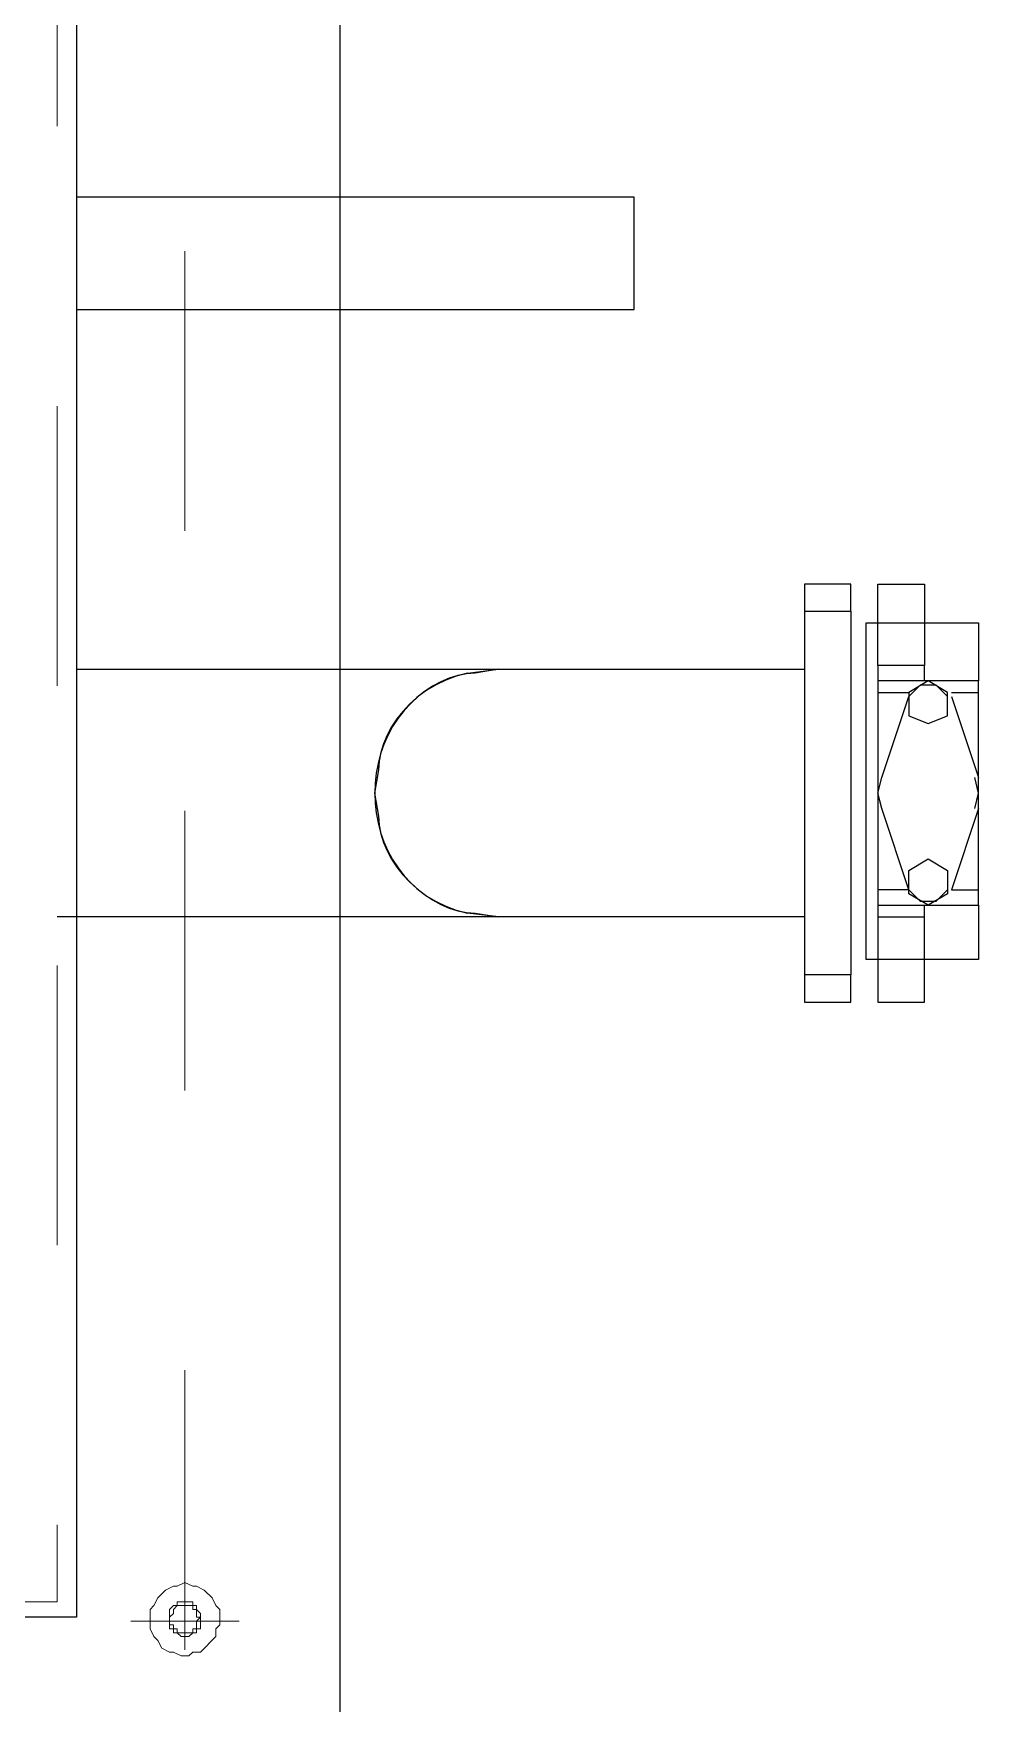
# Model space of a CAD drawing. Header units: metres. Extents: x 530797 to 531186, y 2675944 to 2676144.
# Drawn here: x 531160.768 to 531161.105, y 2676012.428 to 2676013.025 of the extents above; entities that cross this region are included whole.
import ezdxf

# ---------------------------------------------------------------- set-up
doc = ezdxf.new("R2010")
doc.units = ezdxf.units.M
doc.linetypes.add('PDF_IMPORT', pattern=[1, 0.8, -0.2])
doc.layers.add('IDT', color=7, linetype='Continuous')

# ---------------------------------------------------------------- blocks, each defined once
blk = doc.blocks.new('IDT')
at = {"layer": 'IDT', "color": 0, "lineweight": 25}
for p, q in [((15.27012, 9.66028), (15.27012, 14.30905)), ((15.36418, 14.20393), (16.29227, 14.20393)), ((15.36418, 9.7654), (15.36418, 14.20393)), ((15.07787, 13.98401), (15.06127, 13.98401)), ((15.06127, 13.98401), (15.06127, 13.9688)), ((15.07787, 13.9688), (15.07787, 13.98401)), ((15.10415, 13.98401), (15.08755, 13.98401)), ((15.08755, 13.98401), (15.08755, 13.97433)), ((15.10415, 13.97433), (15.10415, 13.98401)), ((15.08755, 13.97433), (15.10415, 13.97433)), ((15.08755, 13.84431), (15.08755, 13.97433)), ((15.10415, 13.84431), (15.10415, 13.97433)), ((15.0419, 13.94943), (15.0419, 13.9688)), ((15.0419, 13.9688), (15.06127, 13.9688)), ((15.06127, 13.9688), (15.07787, 13.9688)), ((15.06127, 13.9688), (15.06127, 13.95358)), ((15.07787, 13.95358), (15.07787, 13.9688)), ((15.07787, 13.9688), (15.08202, 13.9688)), ((15.08202, 13.9688), (15.08202, 13.84846)), ((15.07787, 13.95358), (15.06127, 13.95358)), ((15.06127, 13.95358), (15.06127, 13.94943)), ((15.07787, 13.94943), (15.07787, 13.95358)), ((15.10415, 13.95358), (15.21341, 13.95358)), ((15.21341, 13.95358), (15.37109, 13.95358)), ((15.22171, 13.9522), (15.21341, 13.95358)), ((15.21341, 13.95358), (15.22448, 13.9522)), ((15.07787, 13.94943), (15.0419, 13.94943)), ((15.0419, 13.94943), (15.0419, 13.9439)), ((15.05297, 13.94528), (15.05988, 13.94943)), ((15.05297, 13.9439), (15.05712, 13.94805)), ((15.05712, 13.94805), (15.06265, 13.94805)), ((15.05988, 13.94943), (15.0668, 13.94528)), ((15.06265, 13.94805), (15.0668, 13.9439)), ((15.07787, 13.9439), (15.07787, 13.94943)), ((15.0419, 13.9439), (15.0419, 13.90932)), ((15.0419, 13.91486), (15.05159, 13.9439)), ((15.05159, 13.9439), (15.0419, 13.9439)), ((15.05297, 13.93699), (15.05297, 13.94528)), ((15.0668, 13.94528), (15.0668, 13.93699)), ((15.0668, 13.9439), (15.07648, 13.91486)), ((15.0668, 13.9439), (15.07787, 13.9439)), ((15.07787, 13.90932), (15.07787, 13.9439)), ((15.05988, 13.93284), (15.05297, 13.93699)), ((15.0668, 13.93699), (15.05988, 13.93284)), ((15.04329, 13.91486), (15.0419, 13.90932)), ((15.07648, 13.91486), (15.07787, 13.90932)), ((15.25768, 13.90932), (15.25629, 13.91762)), ((15.0419, 13.90932), (15.0419, 13.87336)), ((15.0419, 13.90932), (15.04329, 13.90379)), ((15.07787, 13.90932), (15.07648, 13.90379)), ((15.07787, 13.87336), (15.07787, 13.90932)), ((15.25629, 13.90102), (15.25768, 13.90932)), ((15.05159, 13.87474), (15.0419, 13.90379)), ((15.07648, 13.90379), (15.0668, 13.87474)), ((15.05988, 13.88443), (15.05297, 13.88166)), ((15.0668, 13.88166), (15.05988, 13.88443)), ((15.05297, 13.88166), (15.05297, 13.87336)), ((15.0668, 13.87336), (15.0668, 13.88166)), ((15.0419, 13.87336), (15.0419, 13.86921)), ((15.05159, 13.87336), (15.0419, 13.87336)), ((15.05712, 13.87059), (15.05297, 13.87474)), ((15.05297, 13.87336), (15.05988, 13.86921)), ((15.06265, 13.87059), (15.05712, 13.87059)), ((15.05988, 13.86921), (15.0668, 13.87336)), ((15.0668, 13.87474), (15.06265, 13.87059)), ((15.07787, 13.87336), (15.0668, 13.87336)), ((15.07787, 13.86921), (15.07787, 13.87336)), ((15.0419, 13.84846), (15.0419, 13.86921)), ((15.0419, 13.86921), (15.07787, 13.86921)), ((15.06127, 13.86921), (15.06127, 13.86368)), ((15.07787, 13.86368), (15.07787, 13.86921)), ((15.21341, 13.86506), (15.10415, 13.86506)), ((15.22448, 13.86645), (15.21341, 13.86506)), ((15.21341, 13.86506), (15.22171, 13.86645)), ((15.30332, 13.86506), (15.21341, 13.86506)), ((15.36418, 13.86506), (15.30332, 13.86506)), ((15.06127, 13.84846), (15.06127, 13.86368)), ((15.06127, 13.86368), (15.07787, 13.86368)), ((15.07787, 13.86368), (15.07787, 13.84846)), ((15.06127, 13.84846), (15.0419, 13.84846)), ((15.07787, 13.84846), (15.06127, 13.84846)), ((15.06127, 13.83463), (15.06127, 13.84846)), ((15.08202, 13.84846), (15.07787, 13.84846)), ((15.07787, 13.84846), (15.07787, 13.83463)), ((15.10415, 13.84431), (15.08755, 13.84431)), ((15.08755, 13.84431), (15.08755, 13.83463)), ((15.10415, 13.83463), (15.10415, 13.84431)), ((15.07787, 13.83463), (15.06127, 13.83463)), ((15.08755, 13.83463), (15.10415, 13.83463)), ((15.36418, 13.73643), (15.165, 13.73643)), ((15.165, 13.73643), (15.165, 13.69632)), ((15.36418, 13.69632), (15.36418, 13.73643)), ((15.165, 13.69632), (15.36418, 13.69632))]:
    blk.add_line(p, q, dxfattribs=at)
at = {"layer": 'IDT', "color": 0, "linetype": 'PDF_IMPORT', "lineweight": 13, "ltscale": 0.113333}
blk.add_line((15.32545, 9.71561), (15.32545, 14.25373), dxfattribs=at)
at = {"layer": 'IDT', "color": 0, "lineweight": 13}
for p, q in [((15.31992, 14.21638), (15.31438, 14.21085)), ((15.32268, 14.21638), (15.31992, 14.21638)), ((15.32407, 14.21777), (15.32268, 14.21638)), ((15.32683, 14.21777), (15.32407, 14.21777)), ((15.3296, 14.21638), (15.32683, 14.21777)), ((15.33098, 14.21638), (15.3296, 14.21638)), ((15.33375, 14.215), (15.33098, 14.21638)), ((15.31438, 14.21085), (15.31438, 14.20808)), ((15.32407, 14.21085), (15.32268, 14.20947)), ((15.32683, 14.21085), (15.32407, 14.21085)), ((15.32822, 14.20947), (15.32683, 14.21085)), ((15.33513, 14.21223), (15.33375, 14.215)), ((15.33651, 14.21085), (15.33513, 14.21223)), ((15.3379, 14.20808), (15.33651, 14.21085)), ((15.30609, 14.20532), (15.34481, 14.20532)), ((15.31438, 14.20808), (15.313, 14.2067)), ((15.313, 14.2067), (15.313, 14.20117)), ((15.3213, 14.20808), (15.31992, 14.20808)), ((15.31992, 14.20808), (15.31992, 14.20255)), ((15.3213, 14.20532), (15.31992, 14.20393)), ((15.32268, 14.20947), (15.3213, 14.20947)), ((15.3213, 14.20947), (15.3213, 14.20808)), ((15.32268, 14.20808), (15.3213, 14.20808)), ((15.3213, 14.20808), (15.3213, 14.20532)), ((15.32822, 14.20947), (15.32268, 14.20947)), ((15.32268, 14.20947), (15.32268, 14.20808)), ((15.3296, 14.20947), (15.32822, 14.20947)), ((15.32822, 14.20808), (15.32822, 14.20947)), ((15.3296, 14.20808), (15.32822, 14.20808)), ((15.3296, 14.20808), (15.3296, 14.20947)), ((15.33098, 14.20808), (15.3296, 14.20808)), ((15.3296, 14.2067), (15.3296, 14.20808)), ((15.33098, 14.2067), (15.3296, 14.2067)), ((15.33098, 14.20117), (15.33098, 14.20808)), ((15.33098, 14.20393), (15.33098, 14.2067)), ((15.3379, 14.20117), (15.3379, 14.20808)), ((15.313, 14.20117), (15.31438, 14.19978)), ((15.31438, 14.19978), (15.31577, 14.19702)), ((15.31992, 14.20393), (15.3213, 14.20393)), ((15.31992, 14.20255), (15.3213, 14.20117)), ((15.3213, 14.20393), (15.3213, 14.20117)), ((15.3213, 14.20117), (15.3213, 14.19978)), ((15.3213, 14.20117), (15.32268, 14.20117)), ((15.3213, 14.19978), (15.32268, 14.19978)), ((15.32268, 14.20117), (15.32268, 14.19978)), ((15.32268, 14.19978), (15.32268, 14.1984)), ((15.32268, 14.19978), (15.32545, 14.19978)), ((15.32268, 14.1984), (15.32545, 14.1984)), ((15.32545, 14.19978), (15.32822, 14.19978)), ((15.32545, 14.1984), (15.32822, 14.1984)), ((15.32822, 14.19978), (15.3296, 14.20117)), ((15.32822, 14.1984), (15.32822, 14.19978)), ((15.32822, 14.19978), (15.3296, 14.19978)), ((15.3296, 14.20255), (15.33098, 14.20393)), ((15.3296, 14.20117), (15.3296, 14.20255)), ((15.3296, 14.19978), (15.33098, 14.20117)), ((15.33513, 14.19702), (15.33651, 14.19978)), ((15.33651, 14.19978), (15.3379, 14.20117)), ((15.31577, 14.19702), (15.31853, 14.19425)), ((15.31853, 14.19425), (15.3213, 14.19287)), ((15.3213, 14.19287), (15.32268, 14.19287)), ((15.32268, 14.19287), (15.32545, 14.19149)), ((15.32545, 14.19149), (15.32822, 14.19287)), ((15.32822, 14.19287), (15.3296, 14.19287)), ((15.3296, 14.19287), (15.33237, 14.19425)), ((15.33237, 14.19425), (15.33513, 14.19702))]:
    blk.add_line(p, q, dxfattribs=at)
at = {"layer": 'IDT', "color": 0, "linetype": 'PDF_IMPORT', "lineweight": 13, "ltscale": 0.0125}
for p, q in [((15.37109, 9.77094), (15.37109, 14.1984)), ((15.37109, 14.1984), (16.28536, 14.1984))]:
    blk.add_line(p, q, dxfattribs=at)
at = {"layer": 'IDT', "color": 0, "lineweight": 25}
for points in [[(15.25629, 13.91762), (15.25632, 13.9341), (15.23822, 13.95222), (15.22171, 13.9522)], [(15.22448, 13.86645), (15.26865, 13.87613), (15.26865, 13.94252), (15.22448, 13.9522)], [(15.22171, 13.86645), (15.23822, 13.86642), (15.25632, 13.88452), (15.25629, 13.90102)]]:
    blk.add_open_spline(points, degree=3, dxfattribs=at)

msp = doc.modelspace()

# ---------------------------------------------------------------- block references
at = {"layer": 'IDT', "color": 8, "rotation": 180}
msp.add_blockref('IDT', (531176.14728, 2676026.66297), dxfattribs=at)

doc.saveas('drawing.dxf')
